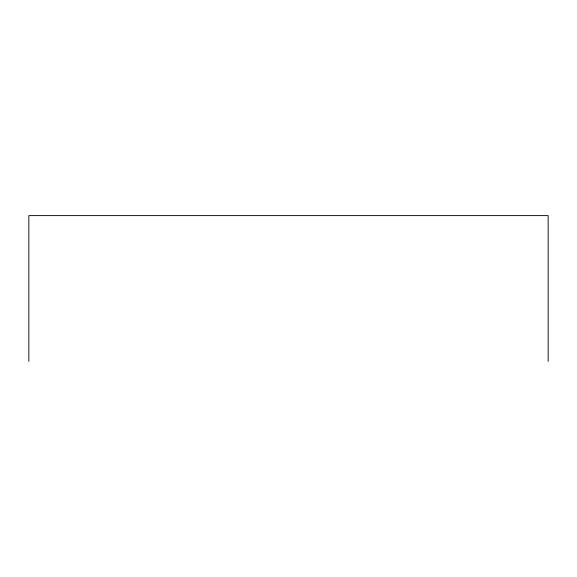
<?xml version="1.0" encoding="UTF-8"?>
<svg xmlns="http://www.w3.org/2000/svg" width="577" height="577" viewBox="0 0 577 577"><rect width="100%" height="100%" fill="white"/><g stroke="black" fill="none" stroke-linecap="round" stroke-linejoin="round"><path stroke-width="0.87" d="M548.15 361.39L548.15 215.61L28.85 215.61L28.85 361.39"/></g></svg>
